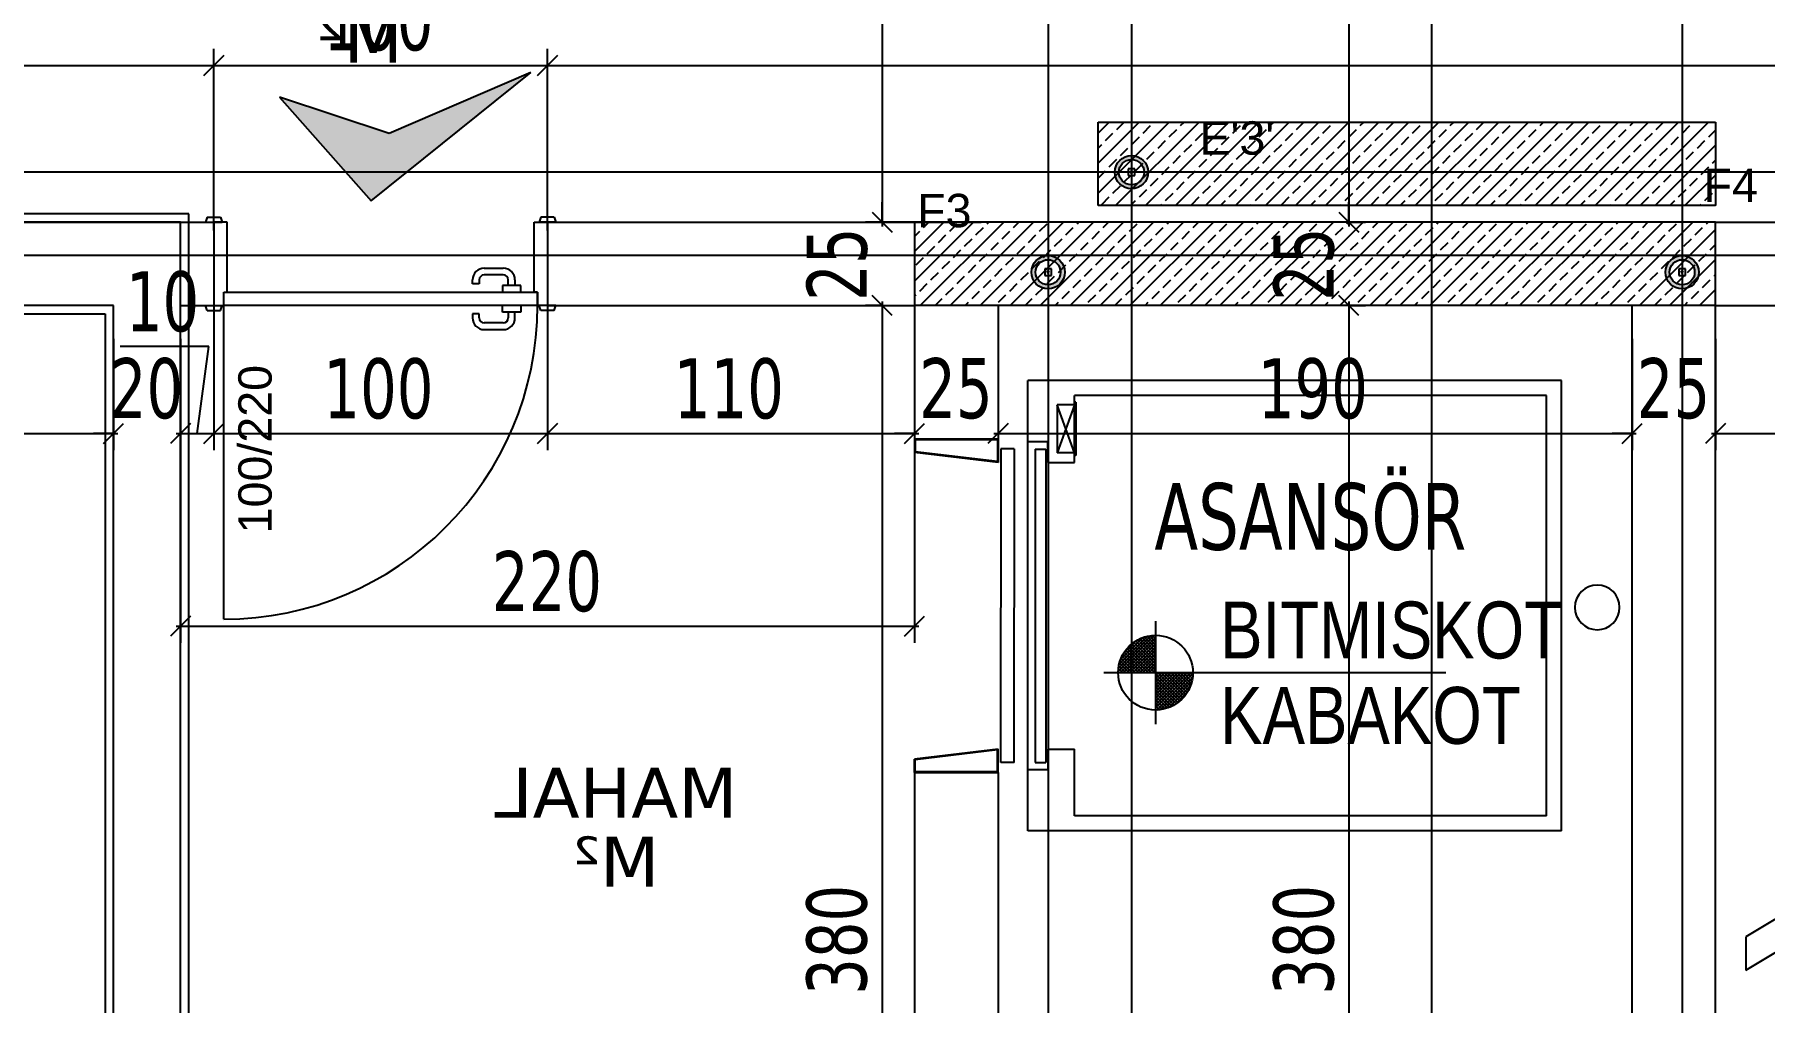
# Model space of a CAD drawing. Header units: millimetres. Extents: x 43168.9 to 43194.6, y -25545.1 to -25543.4.
# Drawn here: x 43169.3081 to 43169.4118, y -25544.5117 to -25544.4537 of the extents above; entities that cross this region are included whole.
import ezdxf
from ezdxf.enums import TextEntityAlignment as Align

# ---------------------------------------------------------------- set-up
doc = ezdxf.new("R2010")
doc.units = ezdxf.units.MM
doc.header["$LTSCALE"] = 200
doc.linetypes.add('DASHDOT', pattern=[1, 0.5, -0.25, 0, -0.25])
doc.linetypes.add('DASHDOT2', pattern=[0.5, 0.25, -0.125, 0, -0.125])
for name, color, linetype in [('aks_sgh', 5, 'DASHDOT2'), ('dograma_sgh', 43, 'Continuous'), ('duv_sgh', 4, 'Continuous'), ('kesitcizgisi_sgh', 22, 'Continuous'), ('kolon-b.a_sgh', 6, 'Continuous'), ('merdi_sgh', 3, 'Continuous'), ('olcuic_sgh', 183, 'Continuous'), ('poz_sgh', 12, 'Continuous'), ('siva_sgh', 145, 'Continuous'), ('tarama-betonarme_sgh', 223, 'Continuous'), ('yazi-merdi_sgh', 9, 'Continuous')]:
    doc.layers.add(name, color=color, linetype=linetype)
doc.styles.add('1-200', font='arial.ttf', dxfattribs={"height": 60})
doc.styles.add('dim', font='VERDANA.TTF', dxfattribs={"width": 0.7})
doc.styles.add('text1', font='VERDANA.TTF')
doc.styles.add('text2', font='arial.ttf')

msp = doc.modelspace()

# ---------------------------------------------------------------- hatches: boundary and pattern name
msp.add_hatch(color=251).paths.add_polyline_path([(43169.32282, -25544.45743), (43169.32831, -25544.46364), (43169.33788, -25544.45594), (43169.32939, -25544.45961)])
h = msp.add_hatch(color=256)
edge = h.paths.add_edge_path()
edge.add_arc((43169.37388, -25544.46192), 0.001, 0, 360)
edge = h.paths.add_edge_path(flags=16)
edge.add_arc((43169.37388, -25544.46192), 0.00075, 0, 360)
h = msp.add_hatch(color=256)
edge = h.paths.add_edge_path()
edge.add_arc((43169.37388, -25544.46192), 0.001, 0, 360)
edge = h.paths.add_edge_path(flags=16)
edge.add_arc((43169.37388, -25544.46192), 0.00075, 0, 360)
h = msp.add_hatch(color=256)
edge = h.paths.add_edge_path()
edge.add_arc((43169.36888, -25544.46792), 0.001, 0, 360)
edge = h.paths.add_edge_path(flags=16)
edge.add_arc((43169.36888, -25544.46792), 0.00075, 0, 360)
h = msp.add_hatch(color=256)
edge = h.paths.add_edge_path()
edge.add_arc((43169.36888, -25544.46792), 0.001, 0, 360)
edge = h.paths.add_edge_path(flags=16)
edge.add_arc((43169.36888, -25544.46792), 0.00075, 0, 360)
h = msp.add_hatch(color=256)
edge = h.paths.add_edge_path()
edge.add_arc((43169.40688, -25544.46792), 0.001, 0, 360)
edge = h.paths.add_edge_path(flags=16)
edge.add_arc((43169.40688, -25544.46792), 0.00075, 0, 360)
h = msp.add_hatch(color=256)
edge = h.paths.add_edge_path()
edge.add_arc((43169.40688, -25544.46792), 0.001, 0, 360)
edge = h.paths.add_edge_path(flags=16)
edge.add_arc((43169.40688, -25544.46792), 0.00075, 0, 360)

# ---------------------------------------------------------------- linework, layer by layer
at = {"color": 0, "linetype": 'ByBlock', "lineweight": -2}
for p, q in [((43169.31828, -25544.45612), (43169.31948, -25544.45492)), ((43169.31948, -25544.45492), (43169.31828, -25544.45612)), ((43169.33828, -25544.45612), (43169.33948, -25544.45492)), ((43169.33948, -25544.45492), (43169.33828, -25544.45612)), ((43169.37408, -25544.46172), (43169.37368, -25544.46172)), ((43169.37368, -25544.46172), (43169.37368, -25544.46212)), ((43169.37408, -25544.46172), (43169.37368, -25544.46172)), ((43169.37368, -25544.46172), (43169.37368, -25544.46212)), ((43169.37395, -25544.46185), (43169.37381, -25544.46199)), ((43169.37395, -25544.46199), (43169.37381, -25544.46185)), ((43169.37395, -25544.46185), (43169.37381, -25544.46199)), ((43169.37395, -25544.46199), (43169.37381, -25544.46185)), ((43169.37408, -25544.46212), (43169.37408, -25544.46172)), ((43169.37408, -25544.46212), (43169.37408, -25544.46172)), ((43169.37368, -25544.46212), (43169.37408, -25544.46212)), ((43169.37368, -25544.46212), (43169.37408, -25544.46212)), ((43169.35833, -25544.46432), (43169.35953, -25544.46552)), ((43169.35833, -25544.46432), (43169.35953, -25544.46552)), ((43169.3863, -25544.46432), (43169.3875, -25544.46552)), ((43169.3863, -25544.46432), (43169.3875, -25544.46552)), ((43169.36908, -25544.46772), (43169.36868, -25544.46772)), ((43169.36868, -25544.46772), (43169.36868, -25544.46812)), ((43169.36908, -25544.46772), (43169.36868, -25544.46772)), ((43169.36868, -25544.46772), (43169.36868, -25544.46812)), ((43169.36868, -25544.46812), (43169.36908, -25544.46812)), ((43169.36868, -25544.46812), (43169.36908, -25544.46812)), ((43169.36895, -25544.46785), (43169.36881, -25544.46799)), ((43169.36895, -25544.46799), (43169.36881, -25544.46785)), ((43169.36895, -25544.46785), (43169.36881, -25544.46799)), ((43169.36895, -25544.46799), (43169.36881, -25544.46785)), ((43169.36908, -25544.46812), (43169.36908, -25544.46772)), ((43169.36908, -25544.46812), (43169.36908, -25544.46772)), ((43169.40708, -25544.46772), (43169.40668, -25544.46772)), ((43169.40668, -25544.46772), (43169.40668, -25544.46812)), ((43169.40708, -25544.46772), (43169.40668, -25544.46772)), ((43169.40668, -25544.46772), (43169.40668, -25544.46812)), ((43169.40668, -25544.46812), (43169.40708, -25544.46812)), ((43169.40668, -25544.46812), (43169.40708, -25544.46812)), ((43169.40695, -25544.46785), (43169.40681, -25544.46799)), ((43169.40695, -25544.46799), (43169.40681, -25544.46785)), ((43169.40695, -25544.46785), (43169.40681, -25544.46799)), ((43169.40695, -25544.46799), (43169.40681, -25544.46785)), ((43169.40708, -25544.46812), (43169.40708, -25544.46772)), ((43169.40708, -25544.46812), (43169.40708, -25544.46772)), ((43169.35953, -25544.47052), (43169.35833, -25544.46932)), ((43169.35953, -25544.47052), (43169.35833, -25544.46932)), ((43169.3875, -25544.47052), (43169.3863, -25544.46932)), ((43169.3875, -25544.47052), (43169.3863, -25544.46932)), ((43169.31228, -25544.47819), (43169.31348, -25544.47699)), ((43169.31228, -25544.47819), (43169.31348, -25544.47699)), ((43169.31748, -25544.47699), (43169.31628, -25544.47819)), ((43169.31748, -25544.47699), (43169.31628, -25544.47819)), ((43169.31828, -25544.47819), (43169.31948, -25544.47699)), ((43169.31948, -25544.47699), (43169.31828, -25544.47819)), ((43169.33828, -25544.47819), (43169.33948, -25544.47699)), ((43169.33948, -25544.47699), (43169.33828, -25544.47819)), ((43169.36028, -25544.47819), (43169.36148, -25544.47699)), ((43169.36028, -25544.47819), (43169.36148, -25544.47699)), ((43169.36648, -25544.47699), (43169.36528, -25544.47819)), ((43169.36648, -25544.47699), (43169.36528, -25544.47819)), ((43169.40328, -25544.47819), (43169.40448, -25544.47699)), ((43169.40328, -25544.47819), (43169.40448, -25544.47699)), ((43169.40948, -25544.47699), (43169.40828, -25544.47819)), ((43169.40948, -25544.47699), (43169.40828, -25544.47819)), ((43169.31748, -25544.48855), (43169.31628, -25544.48975)), ((43169.36028, -25544.48975), (43169.36148, -25544.48855))]:
    msp.add_line(p, q, dxfattribs=at)
at = {"color": 0}
for p, q in [((43169.32831, -25544.46364), (43169.33788, -25544.45594)), ((43169.33788, -25544.45594), (43169.32939, -25544.45961)), ((43169.32282, -25544.45743), (43169.32831, -25544.46364)), ((43169.32939, -25544.45961), (43169.32282, -25544.45743)), ((43169.37532, -25544.48884), (43169.37532, -25544.49502)), ((43169.37223, -25544.49193), (43169.39271, -25544.49193)), ((43169.4157, -25544.50477), (43169.4107, -25544.50777)), ((43169.4147, -25544.50537), (43169.4107, -25544.50777)), ((43169.4107, -25544.50977), (43169.4157, -25544.50677)), ((43169.4107, -25544.50977), (43169.4147, -25544.50737)), ((43169.4107, -25544.50777), (43169.4107, -25544.50977)), ((43169.4107, -25544.50777), (43169.4107, -25544.50977))]:
    msp.add_line(p, q, dxfattribs=at)
for p, q in [((43169.37309, -25544.49187), (43169.37526, -25544.48969)), ((43169.37311, -25544.49166), (43169.37506, -25544.48971)), ((43169.37315, -25544.49142), (43169.37483, -25544.48975)), ((43169.37322, -25544.49193), (43169.37532, -25544.48982)), ((43169.37323, -25544.49115), (43169.37455, -25544.48983)), ((43169.3734, -25544.49079), (43169.37418, -25544.49001)), ((43169.37341, -25544.49193), (43169.37532, -25544.49001)), ((43169.37532, -25544.49124), (43169.37413, -25544.49004)), ((43169.37532, -25544.49105), (43169.37425, -25544.48997)), ((43169.37532, -25544.49085), (43169.37438, -25544.48991)), ((43169.37532, -25544.49066), (43169.37451, -25544.48985)), ((43169.37532, -25544.49047), (43169.37465, -25544.4898)), ((43169.37532, -25544.49028), (43169.3748, -25544.48975)), ((43169.37532, -25544.49009), (43169.37496, -25544.48972)), ((43169.37532, -25544.4899), (43169.37513, -25544.4897)), ((43169.37532, -25544.48971), (43169.37531, -25544.48969)), ((43169.3741, -25544.49193), (43169.37326, -25544.49109)), ((43169.37429, -25544.49193), (43169.37332, -25544.49095)), ((43169.37448, -25544.49193), (43169.37338, -25544.49083)), ((43169.37468, -25544.49193), (43169.37345, -25544.49071)), ((43169.37487, -25544.49193), (43169.37353, -25544.49059)), ((43169.3736, -25544.49193), (43169.37532, -25544.49021)), ((43169.37506, -25544.49193), (43169.37362, -25544.49049)), ((43169.37525, -25544.49193), (43169.37371, -25544.49038)), ((43169.37379, -25544.49193), (43169.37532, -25544.4904)), ((43169.37532, -25544.49181), (43169.3738, -25544.49029)), ((43169.37532, -25544.49162), (43169.37391, -25544.4902)), ((43169.37398, -25544.49193), (43169.37532, -25544.49059)), ((43169.37532, -25544.49143), (43169.37401, -25544.49012)), ((43169.37418, -25544.49193), (43169.37532, -25544.49078)), ((43169.37437, -25544.49193), (43169.37532, -25544.49097)), ((43169.37314, -25544.49193), (43169.37309, -25544.49188)), ((43169.37334, -25544.49193), (43169.3731, -25544.4917)), ((43169.37353, -25544.49193), (43169.37313, -25544.49153)), ((43169.37372, -25544.49193), (43169.37316, -25544.49137)), ((43169.37391, -25544.49193), (43169.3732, -25544.49122)), ((43169.37456, -25544.49193), (43169.37532, -25544.49116)), ((43169.37475, -25544.49193), (43169.37532, -25544.49136)), ((43169.37494, -25544.49193), (43169.37532, -25544.49155)), ((43169.37513, -25544.49193), (43169.37532, -25544.49174)), ((43169.37532, -25544.49212), (43169.37552, -25544.49193)), ((43169.37532, -25544.49231), (43169.37571, -25544.49193)), ((43169.37532, -25544.49251), (43169.3759, -25544.49193)), ((43169.37532, -25544.4927), (43169.37609, -25544.49193)), ((43169.37532, -25544.49289), (43169.37628, -25544.49193)), ((43169.37532, -25544.49308), (43169.37647, -25544.49193)), ((43169.37532, -25544.49327), (43169.37667, -25544.49193)), ((43169.37532, -25544.49346), (43169.37686, -25544.49193)), ((43169.37532, -25544.49365), (43169.37705, -25544.49193)), ((43169.37532, -25544.49385), (43169.37724, -25544.49193)), ((43169.37532, -25544.49404), (43169.37743, -25544.49193)), ((43169.37687, -25544.49355), (43169.37532, -25544.492)), ((43169.37539, -25544.49417), (43169.37756, -25544.49199)), ((43169.37696, -25544.49345), (43169.37544, -25544.49193)), ((43169.37705, -25544.49335), (43169.37563, -25544.49193)), ((43169.37714, -25544.49324), (43169.37583, -25544.49193)), ((43169.37721, -25544.49313), (43169.37602, -25544.49193)), ((43169.37729, -25544.49301), (43169.37621, -25544.49193)), ((43169.37735, -25544.49288), (43169.3764, -25544.49193)), ((43169.37741, -25544.49275), (43169.37659, -25544.49193)), ((43169.37746, -25544.4926), (43169.37678, -25544.49193)), ((43169.3775, -25544.49246), (43169.37698, -25544.49193)), ((43169.37753, -25544.49229), (43169.37717, -25544.49193)), ((43169.37756, -25544.49213), (43169.37736, -25544.49193)), ((43169.37756, -25544.49194), (43169.37755, -25544.49193)), ((43169.37677, -25544.49364), (43169.37532, -25544.4922)), ((43169.37666, -25544.49372), (43169.37532, -25544.49239)), ((43169.37655, -25544.4938), (43169.37532, -25544.49258)), ((43169.37643, -25544.49388), (43169.37532, -25544.49277)), ((43169.3763, -25544.49394), (43169.37532, -25544.49296)), ((43169.37617, -25544.494), (43169.37532, -25544.49315)), ((43169.3756, -25544.49415), (43169.37755, -25544.4922)), ((43169.37583, -25544.4941), (43169.37751, -25544.49243)), ((43169.3761, -25544.49403), (43169.37743, -25544.4927)), ((43169.37647, -25544.49385), (43169.37724, -25544.49308)), ((43169.37603, -25544.49405), (43169.37532, -25544.49335)), ((43169.37588, -25544.49409), (43169.37532, -25544.49354)), ((43169.37573, -25544.49413), (43169.37532, -25544.49373)), ((43169.37556, -25544.49415), (43169.37532, -25544.49392)), ((43169.37538, -25544.49417), (43169.37532, -25544.49411))]:
    msp.add_line(p, q)
at = {"color": 0, "linetype": 'Continuous', "lineweight": -2}
for centre, radius in [((43169.37388, -25544.46192), 0.001), ((43169.37388, -25544.46192), 0.001), ((43169.37388, -25544.46192), 0.00075), ((43169.37388, -25544.46192), 0.00075), ((43169.36888, -25544.46792), 0.001), ((43169.36888, -25544.46792), 0.001), ((43169.36888, -25544.46792), 0.00075), ((43169.36888, -25544.46792), 0.00075), ((43169.40688, -25544.46792), 0.001), ((43169.40688, -25544.46792), 0.001), ((43169.40688, -25544.46792), 0.00075), ((43169.40688, -25544.46792), 0.00075)]:
    msp.add_circle(centre, radius, dxfattribs=at)
at = {"color": 0}
msp.add_circle((43169.37532, -25544.49193), 0.00224, dxfattribs=at)
at = {"layer": 'aks_sgh'}
for p, q in [((43169.36888, -25543.74092), (43169.36888, -25544.78992)), ((43169.37388, -25543.74092), (43169.37388, -25544.78992)), ((43169.40688, -25543.74092), (43169.40688, -25544.78992)), ((43169.99088, -25544.46192), (43169.01488, -25544.46192)), ((43169.99088, -25544.46692), (43169.01488, -25544.46692))]:
    msp.add_line(p, q, dxfattribs=at)
at = {"layer": 'dograma_sgh'}
for p, q in [((43169.31848, -25544.46462), (43169.31838, -25544.46492)), ((43169.31838, -25544.46492), (43169.31938, -25544.46492)), ((43169.31848, -25544.46462), (43169.31928, -25544.46462)), ((43169.31888, -25544.46492), (43169.31888, -25544.46992)), ((43169.31968, -25544.46492), (43169.31888, -25544.46492)), ((43169.31928, -25544.46462), (43169.31938, -25544.46492)), ((43169.31968, -25544.46912), (43169.31968, -25544.46492)), ((43169.33808, -25544.46912), (43169.33808, -25544.46492)), ((43169.33808, -25544.46492), (43169.33888, -25544.46492)), ((43169.33848, -25544.46462), (43169.33838, -25544.46492)), ((43169.33938, -25544.46492), (43169.33838, -25544.46492)), ((43169.33928, -25544.46462), (43169.33848, -25544.46462)), ((43169.33888, -25544.46492), (43169.33888, -25544.46992)), ((43169.33928, -25544.46462), (43169.33938, -25544.46492)), ((43169.33509, -25544.46768), (43169.33623, -25544.46768)), ((43169.33623, -25544.46808), (43169.33509, -25544.46808)), ((43169.31948, -25544.46992), (43169.31948, -25544.46912)), ((43169.31948, -25544.46912), (43169.33828, -25544.46912)), ((43169.31948, -25544.46962), (43169.31948, -25544.46912)), ((43169.31948, -25544.46912), (43169.31968, -25544.46912)), ((43169.33439, -25544.46862), (43169.33439, -25544.46838)), ((43169.33479, -25544.46862), (43169.33439, -25544.46862)), ((43169.33479, -25544.46838), (43169.33479, -25544.46862)), ((43169.33728, -25544.46872), (43169.33618, -25544.46872)), ((43169.33618, -25544.46872), (43169.33618, -25544.46912)), ((43169.33653, -25544.46872), (43169.33653, -25544.46838)), ((43169.33693, -25544.46838), (43169.33693, -25544.46872)), ((43169.33728, -25544.46912), (43169.33728, -25544.46872)), ((43169.33828, -25544.46912), (43169.33808, -25544.46912)), ((43169.33828, -25544.46912), (43169.33828, -25544.46992)), ((43169.33828, -25544.46962), (43169.33828, -25544.46912)), ((43169.31848, -25544.47022), (43169.31838, -25544.46992)), ((43169.31838, -25544.46992), (43169.31938, -25544.46992)), ((43169.31848, -25544.47022), (43169.31928, -25544.47022)), ((43169.31888, -25544.46992), (43169.31948, -25544.46992)), ((43169.31928, -25544.47022), (43169.31938, -25544.46992)), ((43169.31948, -25544.46992), (43169.31948, -25544.46962)), ((43169.33828, -25544.46992), (43169.31948, -25544.46992)), ((43169.33618, -25544.47032), (43169.33618, -25544.46992)), ((43169.33728, -25544.47032), (43169.33618, -25544.47032)), ((43169.33653, -25544.47032), (43169.33653, -25544.47066)), ((43169.33693, -25544.47066), (43169.33693, -25544.47032)), ((43169.33728, -25544.46992), (43169.33728, -25544.47032)), ((43169.33828, -25544.46992), (43169.33828, -25544.46962)), ((43169.33888, -25544.46992), (43169.33828, -25544.46992)), ((43169.33848, -25544.47022), (43169.33838, -25544.46992)), ((43169.33938, -25544.46992), (43169.33838, -25544.46992)), ((43169.33928, -25544.47022), (43169.33848, -25544.47022)), ((43169.33928, -25544.47022), (43169.33938, -25544.46992)), ((43169.33479, -25544.47042), (43169.33439, -25544.47042)), ((43169.33439, -25544.47042), (43169.33439, -25544.47066)), ((43169.33479, -25544.47066), (43169.33479, -25544.47042)), ((43169.33623, -25544.47096), (43169.33509, -25544.47096)), ((43169.33509, -25544.47136), (43169.33623, -25544.47136))]:
    msp.add_line(p, q, dxfattribs=at)
at = {"layer": 'dograma_sgh', "color": 145}
msp.add_line((43169.31948, -25544.48872), (43169.31948, -25544.46992), dxfattribs=at)
at = {"layer": 'dograma_sgh'}
for centre, radius, start, end in [((43169.33509, -25544.46838), 0.0007, 90, 180), ((43169.33509, -25544.46838), 0.0003, 90, 180), ((43169.33623, -25544.46838), 0.0007, 0, 90), ((43169.33623, -25544.46838), 0.0003, 0, 90), ((43169.33509, -25544.47066), 0.0007, 180, 270), ((43169.33509, -25544.47066), 0.0003, 180, 270), ((43169.33623, -25544.47066), 0.0003, 270, 360), ((43169.33623, -25544.47066), 0.0007, 270, 360)]:
    msp.add_arc(centre, radius, start, end, dxfattribs=at)
at = {"layer": 'dograma_sgh', "color": 145}
msp.add_arc((43169.31948, -25544.46992), 0.0188, 270, 0, dxfattribs=at)
at = {"layer": 'duv_sgh'}
for p, q in [((43169.31688, -25544.46492), (43169.17188, -25544.46492)), ((43169.21488, -25544.46492), (43169.31888, -25544.46492)), ((43169.31688, -25544.51992), (43169.31688, -25544.46492)), ((43169.31888, -25544.46492), (43169.31888, -25544.46992)), ((43169.33888, -25544.46492), (43169.36488, -25544.46492)), ((43169.33888, -25544.46492), (43169.33888, -25544.46992)), ((43169.40888, -25544.46492), (43169.53988, -25544.46492)), ((43169.31288, -25544.46992), (43169.17688, -25544.46992)), ((43169.31288, -25544.51992), (43169.31288, -25544.46992)), ((43169.31688, -25544.46992), (43169.31888, -25544.46992)), ((43169.33888, -25544.46992), (43169.36088, -25544.46992)), ((43169.36088, -25544.46992), (43169.36088, -25544.47792)), ((43169.36588, -25544.46992), (43169.36588, -25544.47792)), ((43169.40388, -25544.54592), (43169.40388, -25544.46992)), ((43169.40888, -25544.46992), (43169.60288, -25544.46992)), ((43169.40888, -25544.54592), (43169.40888, -25544.46992)), ((43169.36088, -25544.47792), (43169.36588, -25544.47792)), ((43169.36088, -25544.49792), (43169.36588, -25544.49792)), ((43169.36088, -25544.49792), (43169.36088, -25544.51592)), ((43169.36588, -25544.49792), (43169.36588, -25544.51592))]:
    msp.add_line(p, q, dxfattribs=at)
at = {"layer": 'kesitcizgisi_sgh', "linetype": 'DASHDOT'}
msp.add_line((43169.39188, -25544.79379), (43169.39188, -25543.79132), dxfattribs=at)
at = {"layer": 'kolon-b.a_sgh'}
for p, q in [((43169.37188, -25544.45892), (43169.40888, -25544.45892)), ((43169.37188, -25544.46392), (43169.37188, -25544.45892)), ((43169.40888, -25544.45892), (43169.40888, -25544.46392)), ((43169.40888, -25544.46392), (43169.37188, -25544.46392)), ((43169.40888, -25544.46492), (43169.36088, -25544.46492)), ((43169.36088, -25544.46492), (43169.36088, -25544.46992)), ((43169.40888, -25544.46992), (43169.40888, -25544.46492)), ((43169.40888, -25544.46992), (43169.36088, -25544.46992))]:
    msp.add_line(p, q, dxfattribs=at)
at = {"layer": 'merdi_sgh'}
for p, q in [((43169.39966, -25544.47442), (43169.36766, -25544.47442)), ((43169.36766, -25544.50142), (43169.36766, -25544.47442)), ((43169.39966, -25544.47442), (43169.36766, -25544.47442)), ((43169.39966, -25544.50142), (43169.39966, -25544.47442)), ((43169.39966, -25544.50142), (43169.39966, -25544.47442)), ((43169.39876, -25544.47532), (43169.37046, -25544.47532)), ((43169.39876, -25544.47532), (43169.37046, -25544.47532)), ((43169.37046, -25544.47932), (43169.37046, -25544.47532)), ((43169.39876, -25544.50052), (43169.39876, -25544.47532)), ((43169.39876, -25544.50052), (43169.39876, -25544.47532)), ((43169.37046, -25544.47588), (43169.36942, -25544.47588)), ((43169.36942, -25544.47588), (43169.36942, -25544.47875)), ((43169.37046, -25544.47588), (43169.36942, -25544.47875)), ((43169.37046, -25544.47875), (43169.36942, -25544.47588)), ((43169.37046, -25544.47588), (43169.36942, -25544.47588)), ((43169.37054, -25544.47572), (43169.37046, -25544.47572)), ((43169.37046, -25544.47572), (43169.37046, -25544.47891)), ((43169.37054, -25544.47572), (43169.37046, -25544.47572)), ((43169.37054, -25544.47572), (43169.37054, -25544.47891)), ((43169.36088, -25544.47792), (43169.36588, -25544.47792)), ((43169.36088, -25544.47792), (43169.36088, -25544.47872)), ((43169.36588, -25544.47792), (43169.36088, -25544.47792)), ((43169.36092, -25544.47796), (43169.36092, -25544.47868)), ((43169.36584, -25544.47796), (43169.36092, -25544.47796)), ((43169.36548, -25544.47792), (43169.36548, -25544.47796)), ((43169.36584, -25544.47796), (43169.36584, -25544.47927)), ((43169.36588, -25544.47792), (43169.36588, -25544.47792)), ((43169.36588, -25544.47792), (43169.36588, -25544.47932)), ((43169.36604, -25544.47851), (43169.36604, -25544.48802)), ((43169.36684, -25544.47851), (43169.36604, -25544.47851)), ((43169.36684, -25544.47851), (43169.36684, -25544.48802)), ((43169.36886, -25544.47809), (43169.36766, -25544.47809)), ((43169.3681, -25544.47852), (43169.3681, -25544.48801)), ((43169.3681, -25544.47852), (43169.36874, -25544.47852)), ((43169.36874, -25544.47852), (43169.36874, -25544.48801)), ((43169.36886, -25544.47932), (43169.36886, -25544.47809)), ((43169.36588, -25544.47932), (43169.36088, -25544.47872)), ((43169.36584, -25544.47927), (43169.36092, -25544.47868)), ((43169.36886, -25544.47932), (43169.37046, -25544.47932)), ((43169.37046, -25544.47875), (43169.36942, -25544.47875)), ((43169.37054, -25544.47891), (43169.37046, -25544.47891)), ((43169.36604, -25544.49732), (43169.36604, -25544.48804)), ((43169.36684, -25544.49731), (43169.36684, -25544.48804)), ((43169.3681, -25544.48803), (43169.3681, -25544.49732)), ((43169.36874, -25544.48803), (43169.36874, -25544.49732)), ((43169.36588, -25544.49652), (43169.36088, -25544.49712)), ((43169.36088, -25544.49792), (43169.36088, -25544.49712)), ((43169.36584, -25544.49656), (43169.36092, -25544.49716)), ((43169.36092, -25544.49788), (43169.36092, -25544.49716)), ((43169.36584, -25544.49788), (43169.36584, -25544.49656)), ((43169.36588, -25544.49792), (43169.36588, -25544.49652)), ((43169.36886, -25544.49652), (43169.36886, -25544.49775)), ((43169.36886, -25544.49652), (43169.37046, -25544.49652)), ((43169.37046, -25544.50052), (43169.37046, -25544.49652)), ((43169.36088, -25544.49792), (43169.36588, -25544.49792)), ((43169.36588, -25544.49792), (43169.36088, -25544.49792)), ((43169.36584, -25544.49788), (43169.36092, -25544.49788)), ((43169.36588, -25544.49792), (43169.36488, -25544.49792)), ((43169.36548, -25544.49792), (43169.36548, -25544.49788)), ((43169.36684, -25544.49731), (43169.36604, -25544.49731)), ((43169.36886, -25544.49775), (43169.36766, -25544.49775)), ((43169.3681, -25544.49732), (43169.36874, -25544.49732)), ((43169.39966, -25544.50142), (43169.36766, -25544.50142)), ((43169.39966, -25544.50142), (43169.36766, -25544.50142)), ((43169.39876, -25544.50052), (43169.37046, -25544.50052)), ((43169.39876, -25544.50052), (43169.37046, -25544.50052))]:
    msp.add_line(p, q, dxfattribs=at)
at = {"layer": 'merdi_sgh', "extrusion": (0, 0, -1)}
msp.add_ellipse((43169.40179, -25544.48802), major_axis=(-0.000947, 0.000947), ratio=1, start_param=2.356194490191484, end_param=8.63937979737107, dxfattribs=at)
msp.add_ellipse((43169.40179, -25544.48802), major_axis=(-0.000947, 0.000947), ratio=1, start_param=2.356194490191484, end_param=8.63937979737107, dxfattribs=at)
at = {"layer": 'olcuic_sgh'}
for p, q in [((43169.35893, -25544.34967), (43169.35893, -25544.46517)), ((43169.3869, -25544.34967), (43169.3869, -25544.46517)), ((43169.31888, -25544.46542), (43169.31888, -25544.45452)), ((43169.31888, -25544.46542), (43169.31888, -25544.45452)), ((43169.33888, -25544.46542), (43169.33888, -25544.45452)), ((43169.33888, -25544.46542), (43169.33888, -25544.45452)), ((43169.19563, -25544.45552), (43169.31913, -25544.45552)), ((43169.31863, -25544.45552), (43169.33913, -25544.45552)), ((43169.33863, -25544.45552), (43169.54013, -25544.45552)), ((43169.35893, -25544.46492), (43169.35893, -25544.46372)), ((43169.3869, -25544.46492), (43169.3869, -25544.46372)), ((43169.36288, -25544.46492), (43169.35793, -25544.46492)), ((43169.36288, -25544.46492), (43169.35793, -25544.46492)), ((43169.3869, -25544.46492), (43169.3879, -25544.46492)), ((43169.3869, -25544.46492), (43169.3879, -25544.46492)), ((43169.31888, -25544.46942), (43169.31888, -25544.47859)), ((43169.31888, -25544.46942), (43169.31888, -25544.47859)), ((43169.33888, -25544.46942), (43169.33888, -25544.47859)), ((43169.33888, -25544.46942), (43169.33888, -25544.47859)), ((43169.35893, -25544.46992), (43169.35793, -25544.46992)), ((43169.35893, -25544.46992), (43169.35793, -25544.46992)), ((43169.35893, -25544.46967), (43169.35893, -25544.54617)), ((43169.35893, -25544.46992), (43169.35893, -25544.47112)), ((43169.3869, -25544.46967), (43169.3869, -25544.54617)), ((43169.3869, -25544.46992), (43169.3879, -25544.46992)), ((43169.3869, -25544.46992), (43169.3879, -25544.46992)), ((43169.3869, -25544.46992), (43169.3869, -25544.47112)), ((43169.31288, -25544.47192), (43169.31288, -25544.47859)), ((43169.31288, -25544.47192), (43169.31288, -25544.47859)), ((43169.31859, -25544.47238), (43169.31328, -25544.47238)), ((43169.31688, -25544.47192), (43169.31688, -25544.47859)), ((43169.31688, -25544.47192), (43169.31688, -25544.47859)), ((43169.31788, -25544.47759), (43169.31859, -25544.47238)), ((43169.36088, -25544.47192), (43169.36088, -25544.47859)), ((43169.36088, -25544.47192), (43169.36088, -25544.47859)), ((43169.36588, -25544.47219), (43169.36588, -25544.47859)), ((43169.36588, -25544.47219), (43169.36588, -25544.47859)), ((43169.40388, -25544.47192), (43169.40388, -25544.47859)), ((43169.40388, -25544.47192), (43169.40388, -25544.47859)), ((43169.40888, -25544.47192), (43169.40888, -25544.47859)), ((43169.40888, -25544.47192), (43169.40888, -25544.47859)), ((43169.17663, -25544.47759), (43169.31313, -25544.47759)), ((43169.31288, -25544.47759), (43169.31168, -25544.47759)), ((43169.31663, -25544.47759), (43169.31913, -25544.47759)), ((43169.31688, -25544.47715), (43169.31688, -25544.49015)), ((43169.31688, -25544.47759), (43169.31808, -25544.47759)), ((43169.31863, -25544.47759), (43169.33913, -25544.47759)), ((43169.33863, -25544.47759), (43169.36113, -25544.47759)), ((43169.36088, -25544.47759), (43169.35968, -25544.47759)), ((43169.36088, -25544.47715), (43169.36088, -25544.49015)), ((43169.36563, -25544.47759), (43169.40413, -25544.47759)), ((43169.36588, -25544.47759), (43169.36708, -25544.47759)), ((43169.40388, -25544.47759), (43169.40268, -25544.47759)), ((43169.40863, -25544.47759), (43169.60313, -25544.47759)), ((43169.40888, -25544.47759), (43169.41008, -25544.47759)), ((43169.31663, -25544.48915), (43169.36113, -25544.48915))]:
    msp.add_line(p, q, dxfattribs=at)
at = {"layer": 'siva_sgh'}
for p, q in [((43169.31738, -25544.46442), (43169.17138, -25544.46442)), ((43169.31738, -25544.51992), (43169.31738, -25544.46442)), ((43169.17138, -25544.47042), (43169.31238, -25544.47042)), ((43169.31238, -25544.47042), (43169.31238, -25544.51992))]:
    msp.add_line(p, q, dxfattribs=at)
at = {"layer": 'tarama-betonarme_sgh'}
for p, q in [((43169.37188, -25544.45958), (43169.37254, -25544.45892)), ((43169.37188, -25544.46138), (43169.37434, -25544.45892)), ((43169.37188, -25544.46317), (43169.37613, -25544.45892)), ((43169.37293, -25544.46392), (43169.37793, -25544.45892)), ((43169.373, -25544.45936), (43169.37344, -25544.45892)), ((43169.37472, -25544.46392), (43169.37972, -25544.45892)), ((43169.37652, -25544.46392), (43169.38152, -25544.45892)), ((43169.37682, -25544.45913), (43169.37703, -25544.45892)), ((43169.37832, -25544.46392), (43169.38332, -25544.45892)), ((43169.37839, -25544.45936), (43169.37883, -25544.45892)), ((43169.38011, -25544.46392), (43169.38511, -25544.45892)), ((43169.38191, -25544.46392), (43169.38691, -25544.45892)), ((43169.3822, -25544.45913), (43169.38242, -25544.45892)), ((43169.3837, -25544.46392), (43169.3887, -25544.45892)), ((43169.38377, -25544.45936), (43169.38421, -25544.45892)), ((43169.3855, -25544.46392), (43169.3905, -25544.45892)), ((43169.3873, -25544.46392), (43169.3923, -25544.45892)), ((43169.38759, -25544.45913), (43169.38781, -25544.45892)), ((43169.38909, -25544.46392), (43169.39409, -25544.45892)), ((43169.38916, -25544.45936), (43169.3896, -25544.45892)), ((43169.39089, -25544.46392), (43169.39589, -25544.45892)), ((43169.39268, -25544.46392), (43169.39768, -25544.45892)), ((43169.39298, -25544.45913), (43169.39319, -25544.45892)), ((43169.39448, -25544.46392), (43169.39948, -25544.45892)), ((43169.39455, -25544.45936), (43169.39499, -25544.45892)), ((43169.39628, -25544.46392), (43169.40128, -25544.45892)), ((43169.39807, -25544.46392), (43169.40307, -25544.45892)), ((43169.39837, -25544.45913), (43169.39858, -25544.45892)), ((43169.39987, -25544.46392), (43169.40487, -25544.45892)), ((43169.39994, -25544.45936), (43169.40038, -25544.45892)), ((43169.40166, -25544.46392), (43169.40666, -25544.45892)), ((43169.40346, -25544.46392), (43169.40846, -25544.45892)), ((43169.40376, -25544.45913), (43169.40397, -25544.45892)), ((43169.40533, -25544.45936), (43169.40577, -25544.45892)), ((43169.37233, -25544.46003), (43169.37277, -25544.45958)), ((43169.3739, -25544.46026), (43169.37435, -25544.45981)), ((43169.37457, -25544.45958), (43169.37502, -25544.45913)), ((43169.37614, -25544.45981), (43169.37659, -25544.45936)), ((43169.37771, -25544.46003), (43169.37816, -25544.45958)), ((43169.37928, -25544.46026), (43169.37973, -25544.45981)), ((43169.37996, -25544.45958), (43169.38041, -25544.45913)), ((43169.38153, -25544.45981), (43169.38198, -25544.45936)), ((43169.3831, -25544.46003), (43169.38355, -25544.45958)), ((43169.38467, -25544.46026), (43169.38512, -25544.45981)), ((43169.38535, -25544.45958), (43169.3858, -25544.45913)), ((43169.38692, -25544.45981), (43169.38737, -25544.45936)), ((43169.38849, -25544.46003), (43169.38894, -25544.45958)), ((43169.39006, -25544.46026), (43169.39051, -25544.45981)), ((43169.39073, -25544.45958), (43169.39118, -25544.45913)), ((43169.39231, -25544.45981), (43169.39276, -25544.45936)), ((43169.39388, -25544.46003), (43169.39433, -25544.45958)), ((43169.39545, -25544.46026), (43169.3959, -25544.45981)), ((43169.39612, -25544.45958), (43169.39657, -25544.45913)), ((43169.39769, -25544.45981), (43169.39814, -25544.45936)), ((43169.39927, -25544.46003), (43169.39971, -25544.45958)), ((43169.40084, -25544.46026), (43169.40129, -25544.45981)), ((43169.40151, -25544.45958), (43169.40196, -25544.45913)), ((43169.40308, -25544.45981), (43169.40353, -25544.45936)), ((43169.40465, -25544.46003), (43169.4051, -25544.45958)), ((43169.40623, -25544.46026), (43169.40667, -25544.45981)), ((43169.4069, -25544.45958), (43169.40735, -25544.45913)), ((43169.40847, -25544.45981), (43169.40888, -25544.4594)), ((43169.37188, -25544.46048), (43169.3721, -25544.46026)), ((43169.37322, -25544.46093), (43169.37367, -25544.46048)), ((43169.37479, -25544.46115), (43169.37524, -25544.46071)), ((43169.37547, -25544.46048), (43169.37592, -25544.46003)), ((43169.37637, -25544.46138), (43169.37682, -25544.46093)), ((43169.37704, -25544.46071), (43169.37749, -25544.46026)), ((43169.37861, -25544.46093), (43169.37906, -25544.46048)), ((43169.38018, -25544.46115), (43169.38063, -25544.46071)), ((43169.38086, -25544.46048), (43169.38131, -25544.46003)), ((43169.38175, -25544.46138), (43169.3822, -25544.46093)), ((43169.38243, -25544.46071), (43169.38288, -25544.46026)), ((43169.384, -25544.46093), (43169.38445, -25544.46048)), ((43169.38557, -25544.46115), (43169.38602, -25544.46071)), ((43169.38624, -25544.46048), (43169.38669, -25544.46003)), ((43169.38714, -25544.46138), (43169.38759, -25544.46093)), ((43169.38782, -25544.46071), (43169.38827, -25544.46026)), ((43169.38939, -25544.46093), (43169.38984, -25544.46048)), ((43169.39096, -25544.46115), (43169.39141, -25544.46071)), ((43169.39163, -25544.46048), (43169.39208, -25544.46003)), ((43169.39253, -25544.46138), (43169.39298, -25544.46093)), ((43169.3932, -25544.46071), (43169.39365, -25544.46026)), ((43169.39478, -25544.46093), (43169.39522, -25544.46048)), ((43169.39635, -25544.46115), (43169.3968, -25544.46071)), ((43169.39702, -25544.46048), (43169.39747, -25544.46003)), ((43169.39792, -25544.46138), (43169.39837, -25544.46093)), ((43169.39859, -25544.46071), (43169.39904, -25544.46026)), ((43169.40016, -25544.46093), (43169.40061, -25544.46048)), ((43169.40174, -25544.46115), (43169.40218, -25544.46071)), ((43169.40241, -25544.46048), (43169.40286, -25544.46003)), ((43169.40331, -25544.46138), (43169.40376, -25544.46093)), ((43169.40398, -25544.46071), (43169.40443, -25544.46026)), ((43169.40526, -25544.46392), (43169.40888, -25544.4603)), ((43169.40555, -25544.46093), (43169.406, -25544.46048)), ((43169.40712, -25544.46115), (43169.40757, -25544.46071)), ((43169.4078, -25544.46048), (43169.40825, -25544.46003)), ((43169.37188, -25544.46227), (43169.37233, -25544.46183)), ((43169.37255, -25544.4616), (43169.373, -25544.46115)), ((43169.37345, -25544.4625), (43169.3739, -25544.46205)), ((43169.37412, -25544.46183), (43169.37457, -25544.46138)), ((43169.37569, -25544.46205), (43169.37614, -25544.4616)), ((43169.37726, -25544.46228), (43169.37771, -25544.46183)), ((43169.37794, -25544.4616), (43169.37839, -25544.46115)), ((43169.37884, -25544.4625), (43169.37928, -25544.46205)), ((43169.37951, -25544.46183), (43169.37996, -25544.46138)), ((43169.38108, -25544.46205), (43169.38153, -25544.4616)), ((43169.38265, -25544.46228), (43169.3831, -25544.46183)), ((43169.38333, -25544.4616), (43169.38377, -25544.46115)), ((43169.38422, -25544.4625), (43169.38467, -25544.46205)), ((43169.3849, -25544.46183), (43169.38535, -25544.46138)), ((43169.38647, -25544.46205), (43169.38692, -25544.4616)), ((43169.38804, -25544.46228), (43169.38849, -25544.46183)), ((43169.38871, -25544.4616), (43169.38916, -25544.46115)), ((43169.38961, -25544.4625), (43169.39006, -25544.46205)), ((43169.39029, -25544.46183), (43169.39073, -25544.46138)), ((43169.39186, -25544.46205), (43169.39231, -25544.4616)), ((43169.39343, -25544.46228), (43169.39388, -25544.46183)), ((43169.3941, -25544.4616), (43169.39455, -25544.46115)), ((43169.395, -25544.4625), (43169.39545, -25544.46205)), ((43169.39567, -25544.46183), (43169.39612, -25544.46138)), ((43169.39725, -25544.46205), (43169.39769, -25544.4616)), ((43169.39882, -25544.46228), (43169.39927, -25544.46183)), ((43169.39949, -25544.4616), (43169.39994, -25544.46115)), ((43169.40039, -25544.4625), (43169.40084, -25544.46205)), ((43169.40106, -25544.46183), (43169.40151, -25544.46138)), ((43169.40263, -25544.46205), (43169.40308, -25544.4616)), ((43169.4042, -25544.46228), (43169.40465, -25544.46183)), ((43169.40488, -25544.4616), (43169.40533, -25544.46115)), ((43169.40578, -25544.4625), (43169.40623, -25544.46205)), ((43169.40645, -25544.46183), (43169.4069, -25544.46138)), ((43169.40802, -25544.46205), (43169.40847, -25544.4616)), ((43169.4087, -25544.46138), (43169.40888, -25544.4612)), ((43169.37277, -25544.46318), (43169.37322, -25544.46273)), ((43169.37435, -25544.4634), (43169.37479, -25544.46295)), ((43169.37502, -25544.46273), (43169.37547, -25544.46228)), ((43169.37659, -25544.46295), (43169.37704, -25544.4625)), ((43169.37816, -25544.46318), (43169.37861, -25544.46273)), ((43169.37973, -25544.4634), (43169.38018, -25544.46295)), ((43169.38041, -25544.46273), (43169.38086, -25544.46228)), ((43169.38198, -25544.46295), (43169.38243, -25544.4625)), ((43169.38355, -25544.46318), (43169.384, -25544.46273)), ((43169.38512, -25544.4634), (43169.38557, -25544.46295)), ((43169.3858, -25544.46273), (43169.38624, -25544.46228)), ((43169.38737, -25544.46295), (43169.38782, -25544.4625)), ((43169.38894, -25544.46318), (43169.38939, -25544.46273)), ((43169.39051, -25544.4634), (43169.39096, -25544.46295)), ((43169.39118, -25544.46273), (43169.39163, -25544.46228)), ((43169.39276, -25544.46295), (43169.3932, -25544.4625)), ((43169.39433, -25544.46318), (43169.39478, -25544.46273)), ((43169.3959, -25544.4634), (43169.39635, -25544.46295)), ((43169.39657, -25544.46273), (43169.39702, -25544.46228)), ((43169.39814, -25544.46295), (43169.39859, -25544.4625)), ((43169.39971, -25544.46318), (43169.40016, -25544.46273)), ((43169.40129, -25544.4634), (43169.40174, -25544.46295)), ((43169.40196, -25544.46273), (43169.40241, -25544.46228)), ((43169.40353, -25544.46295), (43169.40398, -25544.4625)), ((43169.4051, -25544.46318), (43169.40555, -25544.46273)), ((43169.40667, -25544.4634), (43169.40712, -25544.46295)), ((43169.40705, -25544.46392), (43169.40888, -25544.46209)), ((43169.40735, -25544.46273), (43169.4078, -25544.46228)), ((43169.3721, -25544.46385), (43169.37255, -25544.4634)), ((43169.37383, -25544.46392), (43169.37412, -25544.46362)), ((43169.37562, -25544.46392), (43169.37569, -25544.46385)), ((43169.37592, -25544.46362), (43169.37637, -25544.46318)), ((43169.37749, -25544.46385), (43169.37794, -25544.4634)), ((43169.37921, -25544.46392), (43169.37951, -25544.46362)), ((43169.38101, -25544.46392), (43169.38108, -25544.46385)), ((43169.38131, -25544.46362), (43169.38175, -25544.46318)), ((43169.38288, -25544.46385), (43169.38333, -25544.4634)), ((43169.3846, -25544.46392), (43169.3849, -25544.46362)), ((43169.3864, -25544.46392), (43169.38647, -25544.46385)), ((43169.38669, -25544.46362), (43169.38714, -25544.46318)), ((43169.38827, -25544.46385), (43169.38871, -25544.4634)), ((43169.38999, -25544.46392), (43169.39029, -25544.46362)), ((43169.39179, -25544.46392), (43169.39186, -25544.46385)), ((43169.39208, -25544.46362), (43169.39253, -25544.46318)), ((43169.39365, -25544.46385), (43169.3941, -25544.4634)), ((43169.39538, -25544.46392), (43169.39567, -25544.46362)), ((43169.39717, -25544.46392), (43169.39725, -25544.46385)), ((43169.39747, -25544.46362), (43169.39792, -25544.46318)), ((43169.39904, -25544.46385), (43169.39949, -25544.4634)), ((43169.40077, -25544.46392), (43169.40106, -25544.46362)), ((43169.40256, -25544.46392), (43169.40263, -25544.46385)), ((43169.40286, -25544.46362), (43169.40331, -25544.46318)), ((43169.40443, -25544.46385), (43169.40488, -25544.4634)), ((43169.40615, -25544.46392), (43169.40645, -25544.46362)), ((43169.40795, -25544.46392), (43169.40802, -25544.46385)), ((43169.40825, -25544.46362), (43169.4087, -25544.46318)), ((43169.40885, -25544.46392), (43169.40888, -25544.46389)), ((43169.36088, -25544.46667), (43169.36263, -25544.46492)), ((43169.36088, -25544.46846), (43169.36442, -25544.46492)), ((43169.36122, -25544.46992), (43169.36622, -25544.46492)), ((43169.36141, -25544.46523), (43169.36173, -25544.46492)), ((43169.36299, -25544.46546), (43169.36343, -25544.46501)), ((43169.36301, -25544.46992), (43169.36801, -25544.46492)), ((43169.36481, -25544.46992), (43169.36981, -25544.46492)), ((43169.36523, -25544.46501), (43169.36532, -25544.46492)), ((43169.36661, -25544.46992), (43169.37161, -25544.46492)), ((43169.3668, -25544.46523), (43169.36712, -25544.46492)), ((43169.36837, -25544.46546), (43169.36882, -25544.46501)), ((43169.3684, -25544.46992), (43169.3734, -25544.46492)), ((43169.3702, -25544.46992), (43169.3752, -25544.46492)), ((43169.37062, -25544.46501), (43169.37071, -25544.46492)), ((43169.372, -25544.46992), (43169.377, -25544.46492)), ((43169.37219, -25544.46523), (43169.3725, -25544.46492)), ((43169.37376, -25544.46546), (43169.37421, -25544.46501)), ((43169.37379, -25544.46992), (43169.37879, -25544.46492)), ((43169.37559, -25544.46992), (43169.38059, -25544.46492)), ((43169.37601, -25544.46501), (43169.3761, -25544.46492)), ((43169.37738, -25544.46992), (43169.38238, -25544.46492)), ((43169.37758, -25544.46523), (43169.37789, -25544.46492)), ((43169.37915, -25544.46546), (43169.3796, -25544.46501)), ((43169.37918, -25544.46992), (43169.38418, -25544.46492)), ((43169.38098, -25544.46992), (43169.38598, -25544.46492)), ((43169.3814, -25544.46501), (43169.38149, -25544.46492)), ((43169.38277, -25544.46992), (43169.38777, -25544.46492)), ((43169.38297, -25544.46523), (43169.38328, -25544.46492)), ((43169.38454, -25544.46546), (43169.38499, -25544.46501)), ((43169.38457, -25544.46992), (43169.38957, -25544.46492)), ((43169.38636, -25544.46992), (43169.39136, -25544.46492)), ((43169.38678, -25544.46501), (43169.38687, -25544.46492)), ((43169.38816, -25544.46992), (43169.39316, -25544.46492)), ((43169.38835, -25544.46523), (43169.38867, -25544.46492)), ((43169.38993, -25544.46546), (43169.39038, -25544.46501)), ((43169.38996, -25544.46992), (43169.39496, -25544.46492)), ((43169.39175, -25544.46992), (43169.39675, -25544.46492)), ((43169.39217, -25544.46501), (43169.39226, -25544.46492)), ((43169.39355, -25544.46992), (43169.39855, -25544.46492)), ((43169.39374, -25544.46523), (43169.39406, -25544.46492)), ((43169.39531, -25544.46546), (43169.39576, -25544.46501)), ((43169.39534, -25544.46992), (43169.40034, -25544.46492)), ((43169.39714, -25544.46992), (43169.40214, -25544.46492)), ((43169.39756, -25544.46501), (43169.39765, -25544.46492)), ((43169.39894, -25544.46992), (43169.40394, -25544.46492)), ((43169.39913, -25544.46523), (43169.39945, -25544.46492)), ((43169.4007, -25544.46546), (43169.40115, -25544.46501)), ((43169.40073, -25544.46992), (43169.40573, -25544.46492)), ((43169.40253, -25544.46992), (43169.40753, -25544.46492)), ((43169.40295, -25544.46501), (43169.40304, -25544.46492)), ((43169.40452, -25544.46523), (43169.40483, -25544.46492)), ((43169.40609, -25544.46546), (43169.40654, -25544.46501)), ((43169.40834, -25544.46501), (43169.40843, -25544.46492)), ((43169.36088, -25544.46577), (43169.36119, -25544.46546)), ((43169.36231, -25544.46613), (43169.36276, -25544.46568)), ((43169.36388, -25544.46636), (43169.36433, -25544.46591)), ((43169.36456, -25544.46568), (43169.36501, -25544.46523)), ((43169.36546, -25544.46658), (43169.3659, -25544.46613)), ((43169.36613, -25544.46591), (43169.36658, -25544.46546)), ((43169.3677, -25544.46613), (43169.36815, -25544.46568)), ((43169.36927, -25544.46636), (43169.36972, -25544.46591)), ((43169.36995, -25544.46568), (43169.37039, -25544.46523)), ((43169.37084, -25544.46658), (43169.37129, -25544.46613)), ((43169.37152, -25544.46591), (43169.37197, -25544.46546)), ((43169.37309, -25544.46613), (43169.37354, -25544.46568)), ((43169.37466, -25544.46636), (43169.37511, -25544.46591)), ((43169.37533, -25544.46568), (43169.37578, -25544.46523)), ((43169.37623, -25544.46658), (43169.37668, -25544.46613)), ((43169.37691, -25544.46591), (43169.37735, -25544.46546)), ((43169.37848, -25544.46613), (43169.37893, -25544.46568)), ((43169.38005, -25544.46636), (43169.3805, -25544.46591)), ((43169.38072, -25544.46568), (43169.38117, -25544.46523)), ((43169.38162, -25544.46658), (43169.38207, -25544.46613)), ((43169.38229, -25544.46591), (43169.38274, -25544.46546)), ((43169.38386, -25544.46613), (43169.38431, -25544.46568)), ((43169.38544, -25544.46636), (43169.38589, -25544.46591)), ((43169.38611, -25544.46568), (43169.38656, -25544.46523)), ((43169.38701, -25544.46658), (43169.38746, -25544.46613)), ((43169.38768, -25544.46591), (43169.38813, -25544.46546)), ((43169.38925, -25544.46613), (43169.3897, -25544.46568)), ((43169.39082, -25544.46636), (43169.39127, -25544.46591)), ((43169.3915, -25544.46568), (43169.39195, -25544.46523)), ((43169.3924, -25544.46658), (43169.39285, -25544.46613)), ((43169.39307, -25544.46591), (43169.39352, -25544.46546)), ((43169.39464, -25544.46613), (43169.39509, -25544.46568)), ((43169.39621, -25544.46636), (43169.39666, -25544.46591)), ((43169.39689, -25544.46568), (43169.39734, -25544.46523)), ((43169.39778, -25544.46658), (43169.39823, -25544.46613)), ((43169.39846, -25544.46591), (43169.39891, -25544.46546)), ((43169.40003, -25544.46613), (43169.40048, -25544.46568)), ((43169.4016, -25544.46636), (43169.40205, -25544.46591)), ((43169.40227, -25544.46568), (43169.40272, -25544.46523)), ((43169.40317, -25544.46658), (43169.40362, -25544.46613)), ((43169.40385, -25544.46591), (43169.40429, -25544.46546)), ((43169.40432, -25544.46992), (43169.40888, -25544.46536)), ((43169.40542, -25544.46613), (43169.40587, -25544.46568)), ((43169.40699, -25544.46636), (43169.40744, -25544.46591)), ((43169.40766, -25544.46568), (43169.40811, -25544.46523)), ((43169.36097, -25544.46748), (43169.36141, -25544.46703)), ((43169.36164, -25544.46681), (43169.36209, -25544.46636)), ((43169.36321, -25544.46703), (43169.36366, -25544.46658)), ((43169.36478, -25544.46725), (43169.36523, -25544.46681)), ((43169.36635, -25544.46748), (43169.3668, -25544.46703)), ((43169.36703, -25544.46681), (43169.36748, -25544.46636)), ((43169.3686, -25544.46703), (43169.36905, -25544.46658)), ((43169.37017, -25544.46725), (43169.37062, -25544.46681)), ((43169.37174, -25544.46748), (43169.37219, -25544.46703)), ((43169.37242, -25544.46681), (43169.37286, -25544.46636)), ((43169.37399, -25544.46703), (43169.37444, -25544.46658)), ((43169.37556, -25544.46725), (43169.37601, -25544.46681)), ((43169.37713, -25544.46748), (43169.37758, -25544.46703)), ((43169.3778, -25544.46681), (43169.37825, -25544.46636)), ((43169.37937, -25544.46703), (43169.37982, -25544.46658)), ((43169.38095, -25544.46725), (43169.3814, -25544.46681)), ((43169.38252, -25544.46748), (43169.38297, -25544.46703)), ((43169.38319, -25544.46681), (43169.38364, -25544.46636)), ((43169.38476, -25544.46703), (43169.38521, -25544.46658)), ((43169.38633, -25544.46725), (43169.38678, -25544.46681)), ((43169.38791, -25544.46748), (43169.38835, -25544.46703)), ((43169.38858, -25544.46681), (43169.38903, -25544.46636)), ((43169.39015, -25544.46703), (43169.3906, -25544.46658)), ((43169.39172, -25544.46725), (43169.39217, -25544.46681)), ((43169.39329, -25544.46748), (43169.39374, -25544.46703)), ((43169.39397, -25544.46681), (43169.39442, -25544.46636)), ((43169.39554, -25544.46703), (43169.39599, -25544.46658)), ((43169.39711, -25544.46725), (43169.39756, -25544.46681)), ((43169.39868, -25544.46748), (43169.39913, -25544.46703)), ((43169.39936, -25544.46681), (43169.3998, -25544.46636)), ((43169.40093, -25544.46703), (43169.40138, -25544.46658)), ((43169.4025, -25544.46725), (43169.40295, -25544.46681)), ((43169.40407, -25544.46748), (43169.40452, -25544.46703)), ((43169.40474, -25544.46681), (43169.40519, -25544.46636)), ((43169.40612, -25544.46992), (43169.40888, -25544.46716)), ((43169.40632, -25544.46703), (43169.40676, -25544.46658)), ((43169.40789, -25544.46725), (43169.40834, -25544.46681)), ((43169.40856, -25544.46658), (43169.40888, -25544.46626)), ((43169.36186, -25544.46838), (43169.36231, -25544.46793)), ((43169.36254, -25544.4677), (43169.36299, -25544.46725)), ((43169.36343, -25544.4686), (43169.36388, -25544.46815)), ((43169.36411, -25544.46793), (43169.36456, -25544.46748)), ((43169.36568, -25544.46815), (43169.36613, -25544.4677)), ((43169.36725, -25544.46838), (43169.3677, -25544.46793)), ((43169.36792, -25544.4677), (43169.36837, -25544.46725)), ((43169.36882, -25544.4686), (43169.36927, -25544.46815)), ((43169.3695, -25544.46793), (43169.36995, -25544.46748)), ((43169.37107, -25544.46815), (43169.37152, -25544.4677)), ((43169.37264, -25544.46838), (43169.37309, -25544.46793)), ((43169.37331, -25544.4677), (43169.37376, -25544.46725)), ((43169.37421, -25544.4686), (43169.37466, -25544.46815)), ((43169.37488, -25544.46793), (43169.37533, -25544.46748)), ((43169.37646, -25544.46815), (43169.37691, -25544.4677)), ((43169.37803, -25544.46838), (43169.37848, -25544.46793)), ((43169.3787, -25544.4677), (43169.37915, -25544.46725)), ((43169.3796, -25544.4686), (43169.38005, -25544.46815)), ((43169.38027, -25544.46793), (43169.38072, -25544.46748)), ((43169.38184, -25544.46815), (43169.38229, -25544.4677)), ((43169.38342, -25544.46838), (43169.38386, -25544.46793)), ((43169.38409, -25544.4677), (43169.38454, -25544.46725)), ((43169.38499, -25544.4686), (43169.38544, -25544.46815)), ((43169.38566, -25544.46793), (43169.38611, -25544.46748)), ((43169.38723, -25544.46815), (43169.38768, -25544.4677)), ((43169.3888, -25544.46838), (43169.38925, -25544.46793)), ((43169.38948, -25544.4677), (43169.38993, -25544.46725)), ((43169.39038, -25544.4686), (43169.39082, -25544.46815)), ((43169.39105, -25544.46793), (43169.3915, -25544.46748)), ((43169.39262, -25544.46815), (43169.39307, -25544.4677)), ((43169.39419, -25544.46838), (43169.39464, -25544.46793)), ((43169.39487, -25544.4677), (43169.39531, -25544.46725)), ((43169.39576, -25544.4686), (43169.39621, -25544.46815)), ((43169.39644, -25544.46793), (43169.39689, -25544.46748)), ((43169.39801, -25544.46815), (43169.39846, -25544.4677)), ((43169.39958, -25544.46838), (43169.40003, -25544.46793)), ((43169.40025, -25544.4677), (43169.4007, -25544.46725)), ((43169.40115, -25544.4686), (43169.4016, -25544.46815)), ((43169.40183, -25544.46793), (43169.40227, -25544.46748)), ((43169.4034, -25544.46815), (43169.40385, -25544.4677)), ((43169.40497, -25544.46838), (43169.40542, -25544.46793)), ((43169.40564, -25544.4677), (43169.40609, -25544.46725)), ((43169.40654, -25544.4686), (43169.40699, -25544.46815)), ((43169.40721, -25544.46793), (43169.40766, -25544.46748)), ((43169.40879, -25544.46815), (43169.40888, -25544.46806)), ((43169.36088, -25544.46936), (43169.36097, -25544.46928)), ((43169.36119, -25544.46905), (43169.36164, -25544.4686)), ((43169.36276, -25544.46928), (43169.36321, -25544.46883)), ((43169.36433, -25544.4695), (43169.36478, -25544.46905)), ((43169.36501, -25544.46883), (43169.36546, -25544.46838)), ((43169.3659, -25544.46972), (43169.36635, -25544.46928)), ((43169.36658, -25544.46905), (43169.36703, -25544.4686)), ((43169.36815, -25544.46928), (43169.3686, -25544.46883)), ((43169.36972, -25544.4695), (43169.37017, -25544.46905)), ((43169.37039, -25544.46883), (43169.37084, -25544.46838)), ((43169.37129, -25544.46972), (43169.37174, -25544.46928)), ((43169.37197, -25544.46905), (43169.37242, -25544.4686)), ((43169.37354, -25544.46928), (43169.37399, -25544.46883)), ((43169.37511, -25544.4695), (43169.37556, -25544.46905)), ((43169.37578, -25544.46883), (43169.37623, -25544.46838)), ((43169.37668, -25544.46972), (43169.37713, -25544.46928)), ((43169.37735, -25544.46905), (43169.3778, -25544.4686)), ((43169.37893, -25544.46928), (43169.37937, -25544.46883)), ((43169.3805, -25544.4695), (43169.38095, -25544.46905)), ((43169.38117, -25544.46883), (43169.38162, -25544.46838)), ((43169.38207, -25544.46972), (43169.38252, -25544.46928)), ((43169.38274, -25544.46905), (43169.38319, -25544.4686)), ((43169.38431, -25544.46928), (43169.38476, -25544.46883)), ((43169.38589, -25544.4695), (43169.38633, -25544.46905)), ((43169.38656, -25544.46883), (43169.38701, -25544.46838)), ((43169.38746, -25544.46972), (43169.38791, -25544.46928)), ((43169.38813, -25544.46905), (43169.38858, -25544.4686)), ((43169.3897, -25544.46928), (43169.39015, -25544.46883)), ((43169.39127, -25544.4695), (43169.39172, -25544.46905)), ((43169.39195, -25544.46883), (43169.3924, -25544.46838)), ((43169.39285, -25544.46972), (43169.39329, -25544.46928)), ((43169.39352, -25544.46905), (43169.39397, -25544.4686)), ((43169.39509, -25544.46928), (43169.39554, -25544.46883)), ((43169.39666, -25544.4695), (43169.39711, -25544.46905)), ((43169.39734, -25544.46883), (43169.39778, -25544.46838)), ((43169.39823, -25544.46972), (43169.39868, -25544.46928)), ((43169.39891, -25544.46905), (43169.39936, -25544.4686)), ((43169.40048, -25544.46928), (43169.40093, -25544.46883)), ((43169.40205, -25544.4695), (43169.4025, -25544.46905)), ((43169.40272, -25544.46883), (43169.40317, -25544.46838)), ((43169.40362, -25544.46972), (43169.40407, -25544.46928)), ((43169.40429, -25544.46905), (43169.40474, -25544.4686)), ((43169.40587, -25544.46928), (43169.40632, -25544.46883)), ((43169.40744, -25544.4695), (43169.40789, -25544.46905)), ((43169.40792, -25544.46992), (43169.40888, -25544.46896)), ((43169.40811, -25544.46883), (43169.40856, -25544.46838)), ((43169.36212, -25544.46992), (43169.36254, -25544.4695)), ((43169.36391, -25544.46992), (43169.36411, -25544.46972)), ((43169.3675, -25544.46992), (43169.36792, -25544.4695)), ((43169.3693, -25544.46992), (43169.3695, -25544.46972)), ((43169.37289, -25544.46992), (43169.37331, -25544.4695)), ((43169.37469, -25544.46992), (43169.37488, -25544.46972)), ((43169.37828, -25544.46992), (43169.3787, -25544.4695)), ((43169.38008, -25544.46992), (43169.38027, -25544.46972)), ((43169.38367, -25544.46992), (43169.38409, -25544.4695)), ((43169.38547, -25544.46992), (43169.38566, -25544.46972)), ((43169.38906, -25544.46992), (43169.38948, -25544.4695)), ((43169.39085, -25544.46992), (43169.39105, -25544.46972)), ((43169.39445, -25544.46992), (43169.39487, -25544.4695)), ((43169.39624, -25544.46992), (43169.39644, -25544.46972)), ((43169.39983, -25544.46992), (43169.40025, -25544.4695)), ((43169.40163, -25544.46992), (43169.40183, -25544.46972)), ((43169.40522, -25544.46992), (43169.40564, -25544.4695)), ((43169.40702, -25544.46992), (43169.40721, -25544.46972))]:
    msp.add_line(p, q, dxfattribs=at)

# ---------------------------------------------------------------- texts
at = {"color": 7, "style": 'text1', "text_generation_flag": 4}
for tag, text, p in [('M²', 'm²', (43169.32761, -25544.45382)), ('MAHAL', '', (43169.34298, -25544.49913)), ('M²', 'm²', (43169.34298, -25544.50324))]:
    msp.add_attdef(tag, text=text, height=0.003, rotation=180, dxfattribs=at).set_placement(p, align=Align.MIDDLE)
at = {"color": 0, "style": 'text2', "width": 0.8}
for tag, p, s in [('BITMISKOT', (43169.37919, -25544.49108), '+0,10'), ('KABAKOT', (43169.37919, -25544.4962), '±0,00')]:
    msp.add_attdef(tag, p, s, height=0.003413, dxfattribs=at)
at = {"layer": 'aks_sgh', "style": '1-200'}
for s, p in [("E'3'", (43169.37795, -25544.46087)), ("E'3'", (43169.37795, -25544.46087)), ('F4', (43169.40816, -25544.46371)), ('F4', (43169.40816, -25544.46371)), ('F3', (43169.36103, -25544.46522)), ('F3', (43169.36103, -25544.46522))]:
    msp.add_text(s, height=0.002, rotation=0, dxfattribs=at).set_placement(p)
at = {"layer": 'olcuic_sgh', "color": 2, "style": 'dim', "width": 0.7}
for s, p in [('100', (43169.32545, -25544.45461)), ('10', (43169.31361, -25544.47146)), ('20', (43169.31265, -25544.47667)), ('100', (43169.32545, -25544.47668)), ('110', (43169.34645, -25544.47668)), ('25', (43169.36116, -25544.47667)), ('190', (43169.38145, -25544.47668)), ('25', (43169.40416, -25544.47667)), ('220', (43169.33555, -25544.48824))]:
    msp.add_text(s, height=0.0036, dxfattribs=at).set_placement(p)
for s, p in [('25', (43169.35801, -25544.46964)), ('25', (43169.38599, -25544.46964)), ('380', (43169.358, -25544.51125)), ('380', (43169.38598, -25544.51125))]:
    msp.add_text(s, height=0.0036, rotation=90, dxfattribs=at).set_placement(p)
at = {"layer": 'poz_sgh', "style": 'text2'}
msp.add_text('100/220', height=0.002, rotation=90, dxfattribs=at).set_placement((43169.32235, -25544.47853), align=Align.CENTER)
at = {"layer": 'yazi-merdi_sgh', "color": 252, "style": 'dim', "width": 0.7}
msp.add_text('ASANSÖR', height=0.004, dxfattribs=at).set_placement((43169.37525, -25544.48456))

doc.saveas('drawing.dxf')
